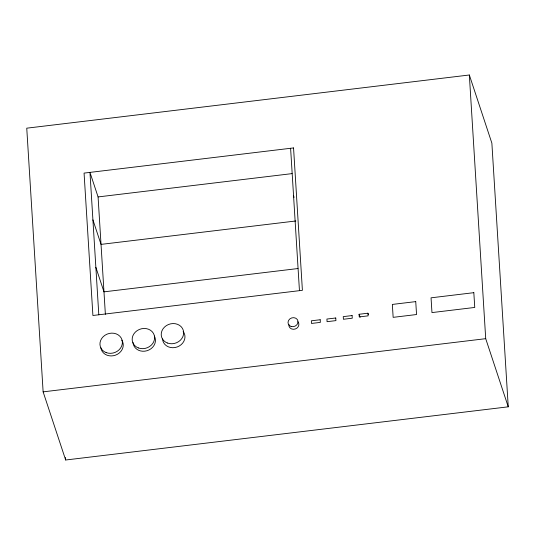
<?xml version="1.0" encoding="UTF-8"?>
<svg xmlns="http://www.w3.org/2000/svg" width="535" height="535" viewBox="0 0 535 535"><rect width="100%" height="100%" fill="white"/><g stroke="black" fill="none" stroke-linecap="round" stroke-linejoin="round"><path stroke-width="0.8" d="M469.335 74.994L26.75 128.179L43.128 391.861L65.665 460.006L508.25 406.821L491.872 143.139L469.335 74.994L485.713 338.675L508.25 406.821M98.808 314.781L89.967 172.39L98.079 196.927L292.09 173.614M295.862 220.975L101.028 244.388L92.916 219.852M297.982 268.537L103.977 291.849L95.865 267.319M367.94 313.209L368.107 315.851L359.252 316.914L359.085 314.272L367.94 313.209L368.434 314.707M43.128 391.861L485.713 338.675M359.085 314.272L360.082 317.275M293.554 195.743L294.076 197.328M290.605 148.282L299.453 290.665M98.079 196.927L105.375 314.333M65.511 457.505L65.665 460.006M297.834 321.709A5.082 4.461 -18.3 0 1 295.233 329.018A5.082 4.461 -18.3 0 1 288.893 324.578M121.806 340.18A11.362 9.964 -18.3 0 1 115.527 355.153A11.362 9.964 -18.3 0 1 100.881 347.817M154.361 336.074A11.362 9.964 -18.3 0 1 147.038 350.719A11.362 9.964 -18.3 0 1 133.028 342.5M183.144 331.433A11.362 9.964 -18.3 0 1 177.252 346.941A11.362 9.964 -18.3 0 1 162.533 338.956M293.554 147.927L84.069 173.099L92.909 315.489L302.402 290.311L293.554 147.927M473.829 292.678L431.049 297.821L431.966 312.587L474.752 307.444L473.829 292.678M415.742 301.613L392.349 304.428L393.151 317.349L416.544 314.533L415.742 301.613M352.097 315.57L343.249 316.633L343.41 319.268L352.264 318.205L352.097 315.57M320.191 319.743L311.337 320.813L311.504 323.448L320.351 322.384L320.191 319.743M335.759 317.984L326.912 319.047L327.072 321.682L335.926 320.619L335.759 317.984M106.104 352.585A11.362 9.964 -18.3 0 0 122.381 341.885A11.362 9.964 -18.3 0 0 105.027 335.231A11.362 9.964 -18.3 0 0 106.104 352.585M138.318 347.917A11.362 9.964 -18.3 0 0 154.602 337.217A11.362 9.964 -18.3 0 0 137.241 330.563A11.362 9.964 -18.3 0 0 138.318 347.917M167.375 343.009A11.362 9.964 -18.3 0 0 183.652 332.309A11.362 9.964 -18.3 0 0 166.298 325.654A11.362 9.964 -18.3 0 0 167.375 343.009M291.147 326.49A5.082 4.461 -18.3 0 0 297.995 321.194A5.082 4.461 -18.3 0 0 289.923 318.847A5.082 4.461 -18.3 0 0 291.147 326.49"/></g></svg>
